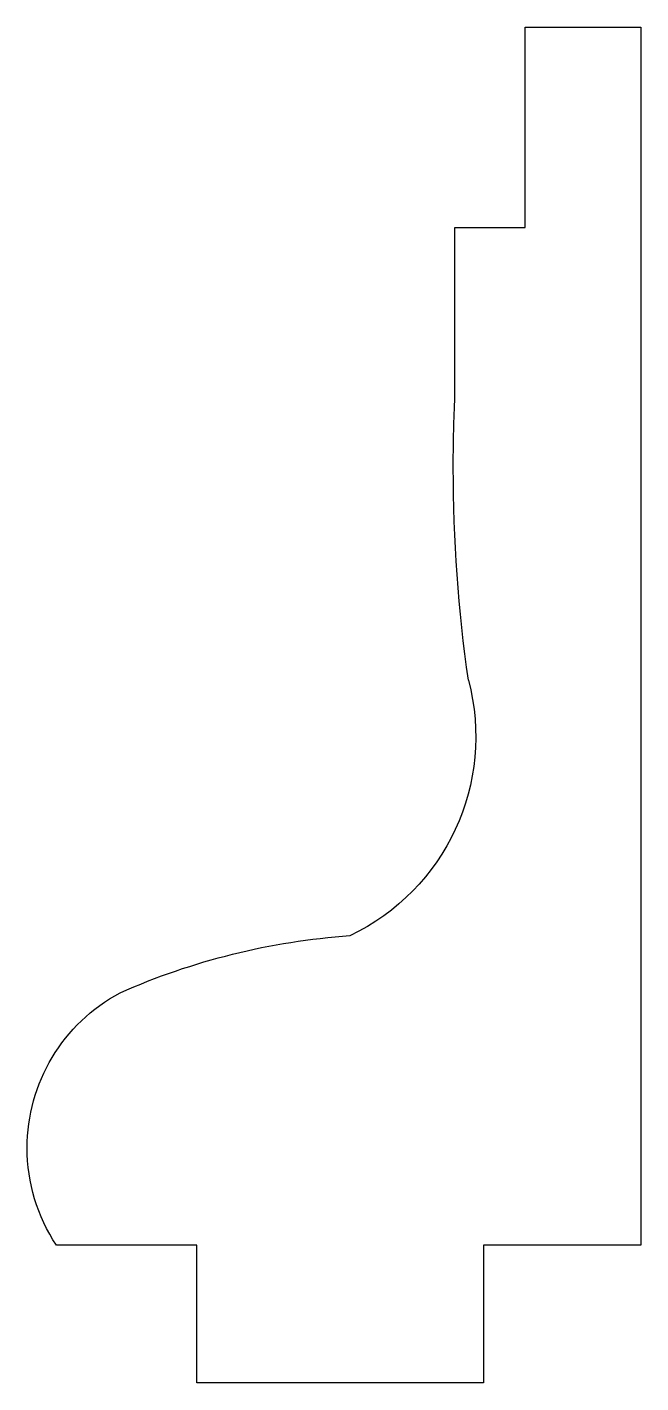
# Model space of a CAD drawing. Header units: millimetres. Extents: x 3152.8 to 3166.4, y 1564.2 to 1594.2.
import ezdxf

# ---------------------------------------------------------------- set-up
doc = ezdxf.new("R2010")
doc.units = ezdxf.units.MM

msp = doc.modelspace()

# ---------------------------------------------------------------- linework, layer by layer
at = {"color": 254, "true_color": 0xcad1ee, "extrusion": (-5.58737e-14, 2.09062e-21, -1)}
for p, q in [((3163.833, 1589.783, 462.743), (3163.833, 1594.225, 462.743)), ((3163.833, 1594.225, 462.743), (3166.397, 1594.225, 462.743)), ((3166.397, 1594.225, 462.743), (3166.397, 1567.244, 462.743)), ((3162.276, 1585.944, 462.743), (3162.276, 1589.783, 462.743)), ((3162.276, 1589.783, 462.743), (3163.833, 1589.783, 462.743)), ((3156.563, 1567.244, 462.743), (3153.455, 1567.244, 462.743)), ((3156.563, 1564.196, 462.743), (3156.563, 1567.244, 462.743)), ((3166.397, 1567.244, 462.743), (3162.913, 1567.244, 462.743)), ((3162.913, 1567.244, 462.743), (3162.913, 1564.196, 462.743)), ((3162.913, 1564.196, 462.743), (3156.563, 1564.196, 462.743))]:
    msp.add_line(p, q, dxfattribs=at)
for centre, radius, start, end in [((-3195.306, 1584.456, -462.743), 33.063, 0, 2.5801), ((-3195.306, 1584.456, -462.743), 33.063, 351.8303, 0), ((-3157.859, 1578.509, -462.743), 4.881, 165.1834, 244.5521), ((-3161.018, 1558.945, -462.743), 15.194, 66.1153, 85.993), ((-3156.71, 1569.398, -462.743), 3.902, 0, 61.814), ((-3156.71, 1569.398, -462.743), 3.902, 326.5104, 0)]:
    msp.add_arc(centre, radius, start, end, dxfattribs=at)

doc.saveas('drawing.dxf')
